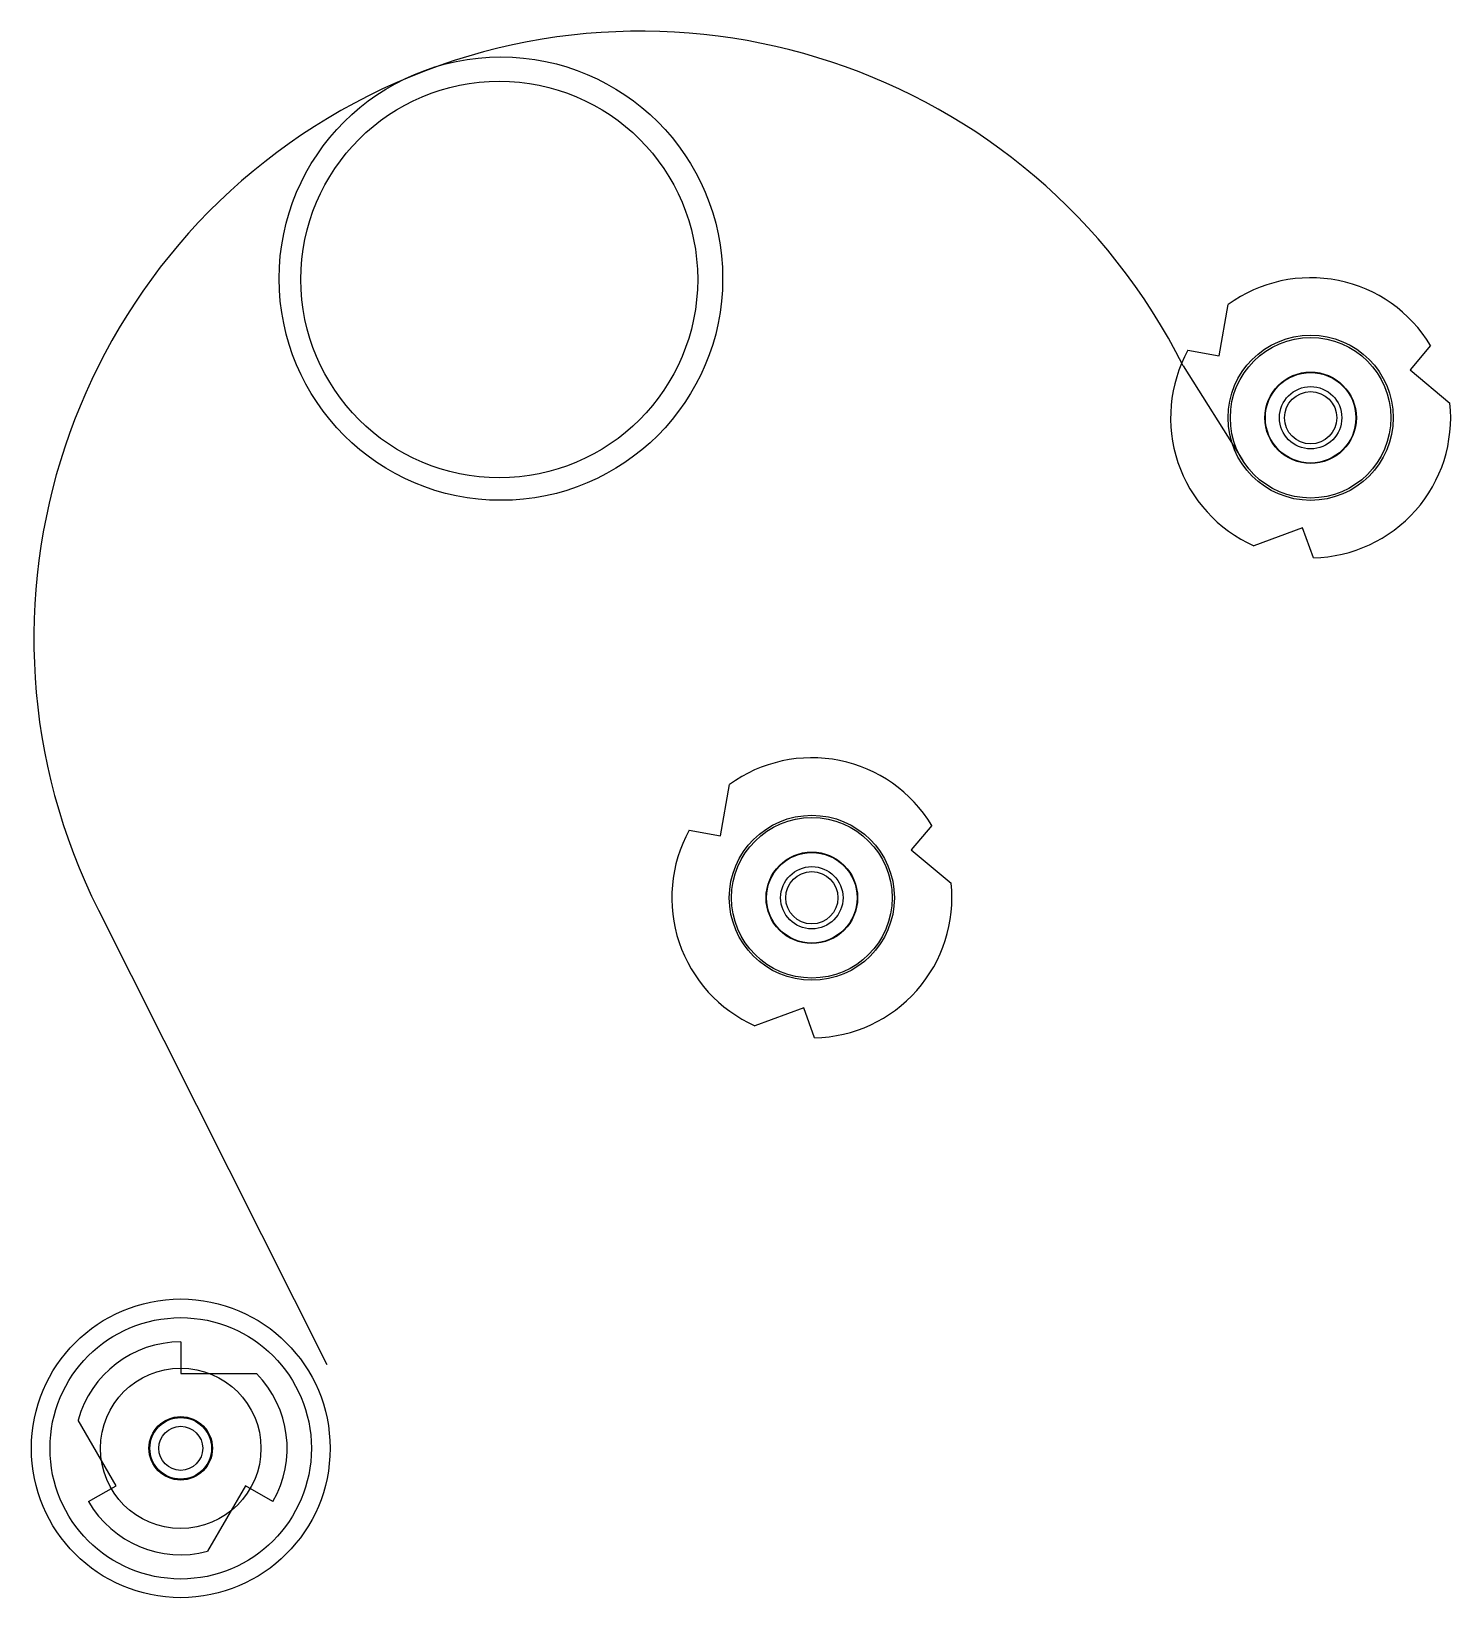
# Model space of a CAD drawing. Extents: x 0.5 to 4.3, y 19.6 to 23.8.
import ezdxf

# ---------------------------------------------------------------- set-up
doc = ezdxf.new("R2010")
doc.units = 0
doc.header["$LTSCALE"] = 5
doc.header["$MEASUREMENT"] = 0
for name, color, linetype in [('Z0_BOTCOMP', 4, 'Continuous'), ('Z0_CUT250', 4, 'Continuous'), ('Z0_CUT500', 4, 'Continuous'), ('Z0_RUBBER', 2, 'Continuous'), ('Z0_TOPCOMP', 6, 'Continuous'), ('Z_GENERIC', 27, 'Continuous')]:
    doc.layers.add(name, color=color, linetype=linetype)

msp = doc.modelspace()

# ---------------------------------------------------------------- linework, layer by layer
at = {"layer": 'Z0_BOTCOMP', "color": 4, "linetype": 'Continuous', "lineweight": 25}
for p, q in [((3.6811, 22.9266), (3.7053, 23.0636)), ((4.2468, 22.9542), (4.1921, 22.8891)), ((3.5974, 22.9413), (3.6811, 22.9266)), ((4.1921, 22.8891), (4.2987, 22.7996)), ((3.9042, 22.4652), (3.7734, 22.4176)), ((3.9332, 22.3854), (3.9042, 22.4652)), ((2.3454, 21.6409), (2.3695, 21.7779)), ((2.2616, 21.6557), (2.3454, 21.6409)), ((2.911, 21.6685), (2.8564, 21.6034)), ((2.8564, 21.6034), (2.963, 21.514)), ((2.5684, 21.1796), (2.4377, 21.132)), ((2.5975, 21.0997), (2.5684, 21.1796)), ((0.9, 20.285), (0.9, 20.2)), ((0.9, 20.2), (1.103, 20.2)), ((0.7268, 19.9), (0.6253, 20.0758)), ((0.6532, 19.8575), (0.7268, 19.9)), ((1.0732, 19.9), (0.9717, 19.7242)), ((1.1468, 19.8575), (1.0732, 19.9))]:
    msp.add_line(p, q, dxfattribs=at)
for centre, radius in [((3.9258, 22.7603), 0.1212), ((3.9258, 22.7603), 0.0835), ((2.5901, 21.4746), 0.1212), ((2.5901, 21.4746), 0.0835), ((0.9, 20), 0.085), ((0.9, 20), 0.059)]:
    msp.add_circle(centre, radius, dxfattribs=at)
for centre, radius, start, end in [((3.9258, 22.7603), 0.375, 31.1354, 126.023), ((3.9258, 22.7603), 0.375, 151.1354, -113.977), ((3.9258, 22.7603), 0.375, -88.8646, 6.023), ((2.5901, 21.4746), 0.375, 31.1354, 126.023), ((2.5901, 21.4746), 0.375, 151.1354, -113.977), ((2.5901, 21.4746), 0.375, -88.8646, 6.023), ((0.9, 20), 0.285, 90, 164.5679), ((0.9, 20), 0.285, -30, 44.5679), ((0.9, 20), 0.285, -150, -75.4321)]:
    msp.add_arc(centre, radius, start, end, dxfattribs=at)
at = {"layer": 'Z0_CUT250', "color": 3, "linetype": 'Continuous', "lineweight": 25}
msp.add_circle((1.7575, 23.133), 0.5938, dxfattribs=at)
at = {"layer": 'Z0_CUT500', "color": 5, "linetype": 'Continuous', "lineweight": 25}
for centre, radius in [((1.7532, 23.1308), 0.5312), ((3.9258, 22.7603), 0.1225), ((2.5901, 21.4746), 0.1225), ((0.9, 20), 0.0825)]:
    msp.add_circle(centre, radius, dxfattribs=at)
at = {"layer": 'Z0_RUBBER', "color": 2, "linetype": 'Continuous', "lineweight": 25}
for centre, radius in [((3.9258, 22.7603), 0.215), ((3.9258, 22.7603), 0.07), ((2.5901, 21.4746), 0.215), ((2.5901, 21.4746), 0.07), ((0.9, 20), 0.4), ((0.9, 20), 0.215)]:
    msp.add_circle(centre, radius, dxfattribs=at)
at = {"layer": 'Z0_TOPCOMP', "color": 6, "linetype": 'Continuous', "lineweight": 25}
msp.add_line((3.5844, 22.8995), (3.7438, 22.6459), dxfattribs=at)
msp.add_circle((0.9, 20), 0.35, dxfattribs=at)
at = {"layer": 'Z_GENERIC', "color": 27, "linetype": 'Continuous', "lineweight": 25}
msp.add_line((0.6799, 21.4413), (1.2909, 20.2242), dxfattribs=at)
for centre, radius in [((3.9258, 22.7603), 0.2212), ((2.5901, 21.4746), 0.221)]:
    msp.add_circle(centre, radius, dxfattribs=at)
msp.add_arc((2.1321, 22.1704), 1.625, 26.6591, -153.3409, dxfattribs=at)

doc.saveas('drawing.dxf')
